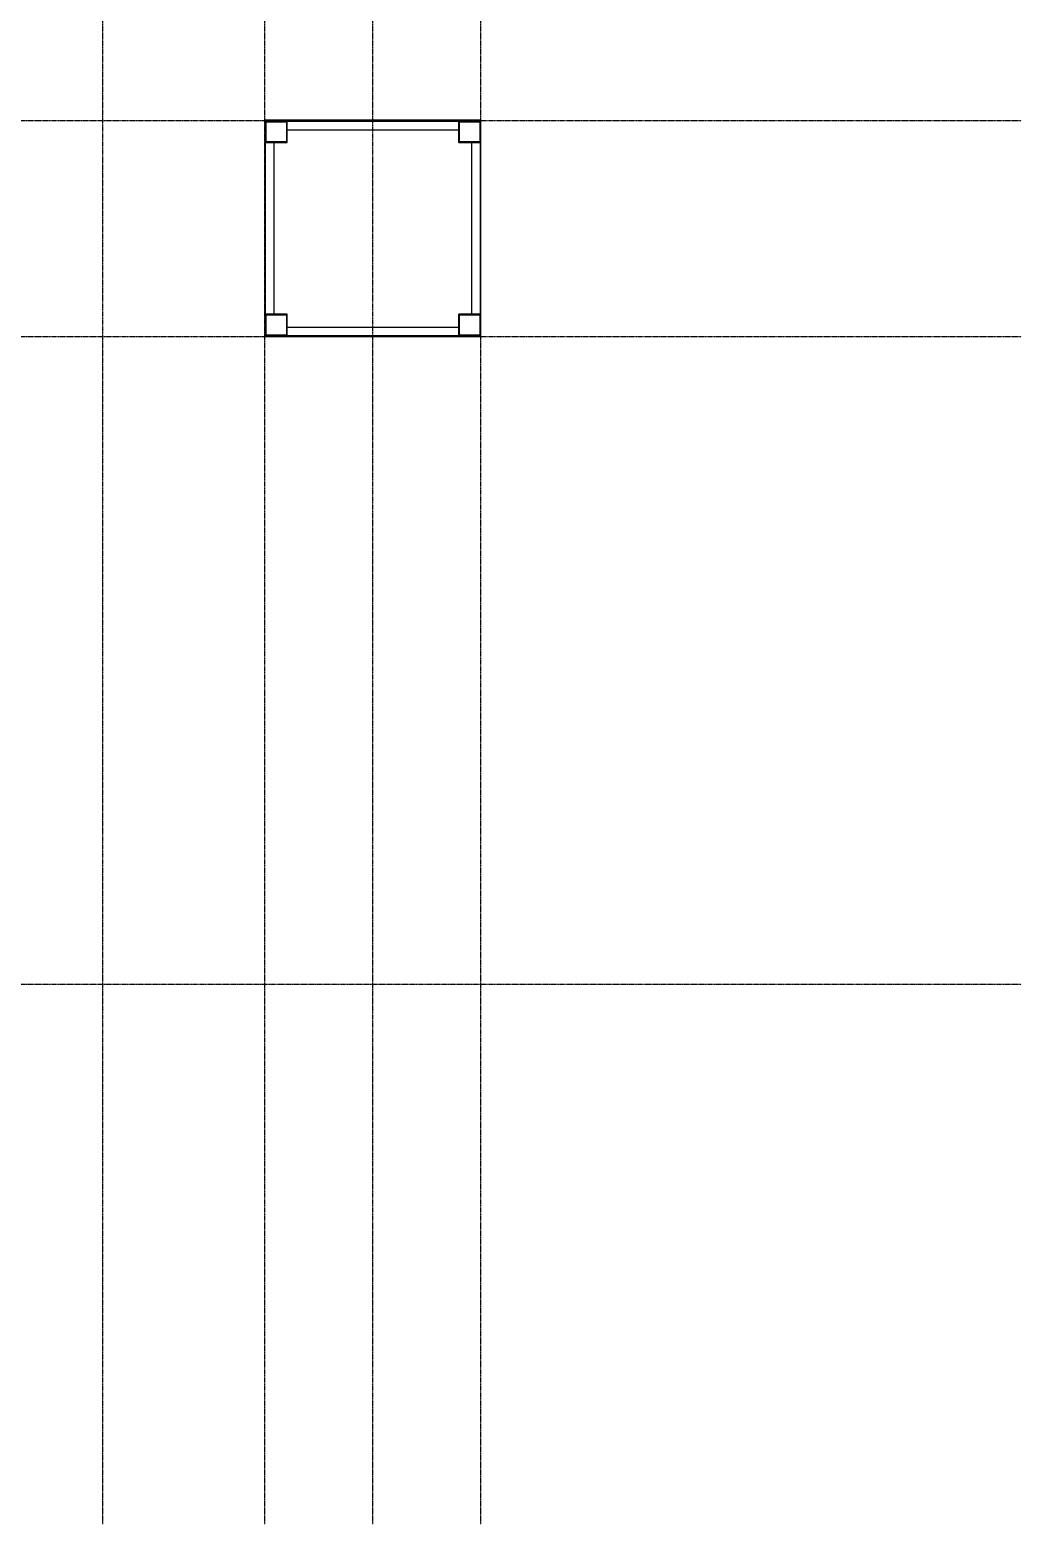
# Model space of a CAD drawing. Header units: millimetres. Extents: x -57554 to 16546, y 2142 to 98430.
# Drawn here: x -14684 to -10096, y 71792 to 78712 of the extents above; entities that cross this region are included whole.
import ezdxf

# ---------------------------------------------------------------- set-up
doc = ezdxf.new("R2010")
doc.units = ezdxf.units.MM
doc.linetypes.add('DXK_LINE_DOT3', pattern=[5.9187, 2.979, -0.9799, 0.9799, -0.9799])

msp = doc.modelspace()

# ---------------------------------------------------------------- linework, layer by layer
at = {"color": 1, "linetype": 'DXK_LINE_DOT3'}
for p, q in [((-14346.4, 71792.5), (-14346.4, 84292.5)), ((-13596.4, 71792.5), (-13596.4, 84292.5)), ((-13096.4, 71792.5), (-13096.4, 84292.5)), ((-12596.4, 71792.5), (-12596.4, 84292.5)), ((-32096.4, 78292.5), (-10096.4, 78292.5)), ((-32096.4, 77292.5), (-10096.4, 77292.5)), ((-32096.4, 74292.5), (-10096.4, 74292.5))]:
    msp.add_line(p, q, dxfattribs=at)
at = {"color": 2, "linetype": 'Continuous'}
for p, q in [((-13593.9, 78292.5), (-13596.9, 78292.5)), ((-13596.9, 78292.5), (-13596.9, 77292.5)), ((-13596.4, 78294), (-13596.4, 78291)), ((-12596.4, 78294), (-13596.4, 78294)), ((-13596.4, 78291), (-12596.4, 78291)), ((-13593.9, 77295.5), (-13593.9, 78292.5)), ((-13593.4, 78189.5), (-13593.4, 78289.5)), ((-13493.4, 78289.5), (-13593.4, 78289.5)), ((-13590.4, 78192.5), (-13590.4, 78286.5)), ((-13590.4, 78286.5), (-13496.4, 78286.5)), ((-13496.4, 78286.5), (-13496.4, 78192.5)), ((-13493.4, 78289.5), (-12699.4, 78289.5)), ((-13493.4, 78189.5), (-13493.4, 78289.5)), ((-12699.4, 78189.5), (-12699.4, 78289.5)), ((-12599.4, 78289.5), (-12699.4, 78289.5)), ((-12696.4, 78192.5), (-12696.4, 78286.5)), ((-12696.4, 78286.5), (-12602.4, 78286.5)), ((-12602.4, 78286.5), (-12602.4, 78192.5)), ((-12599.9, 78292.5), (-12599.9, 77295.5)), ((-12596.9, 78292.5), (-12599.9, 78292.5)), ((-12599.4, 78189.5), (-12599.4, 78289.5)), ((-12596.9, 77292.5), (-12596.9, 78292.5)), ((-12596.4, 78291), (-12596.4, 78294)), ((-13593.4, 77395.5), (-13593.4, 78189.5)), ((-13593.4, 78189.5), (-13493.4, 78189.5)), ((-13496.4, 78192.5), (-13590.4, 78192.5)), ((-13553.4, 77395.5), (-13553.4, 78189.5)), ((-13493.4, 78249.5), (-12699.4, 78249.5)), ((-12699.4, 78189.5), (-12599.4, 78189.5)), ((-12602.4, 78192.5), (-12696.4, 78192.5)), ((-12639.4, 77395.5), (-12639.4, 78189.5)), ((-13593.4, 77295.5), (-13593.4, 77395.5)), ((-13493.4, 77395.5), (-13593.4, 77395.5)), ((-13590.4, 77298.5), (-13590.4, 77392.5)), ((-13590.4, 77392.5), (-13496.4, 77392.5)), ((-13496.4, 77392.5), (-13496.4, 77298.5)), ((-13493.4, 77295.5), (-13493.4, 77395.5)), ((-12699.4, 77295.5), (-12699.4, 77395.5)), ((-12599.4, 77395.5), (-12699.4, 77395.5)), ((-12696.4, 77298.5), (-12696.4, 77392.5)), ((-12696.4, 77392.5), (-12602.4, 77392.5)), ((-12602.4, 77392.5), (-12602.4, 77298.5)), ((-12599.4, 77295.5), (-12599.4, 77395.5)), ((-13596.9, 77292.5), (-12596.9, 77292.5)), ((-12599.9, 77295.5), (-13593.9, 77295.5)), ((-13593.4, 77295.5), (-13493.4, 77295.5)), ((-13496.4, 77298.5), (-13590.4, 77298.5)), ((-13493.4, 77335.5), (-12699.4, 77335.5)), ((-12699.4, 77295.5), (-12599.4, 77295.5)), ((-12602.4, 77298.5), (-12696.4, 77298.5))]:
    msp.add_line(p, q, dxfattribs=at)

doc.saveas('drawing.dxf')
